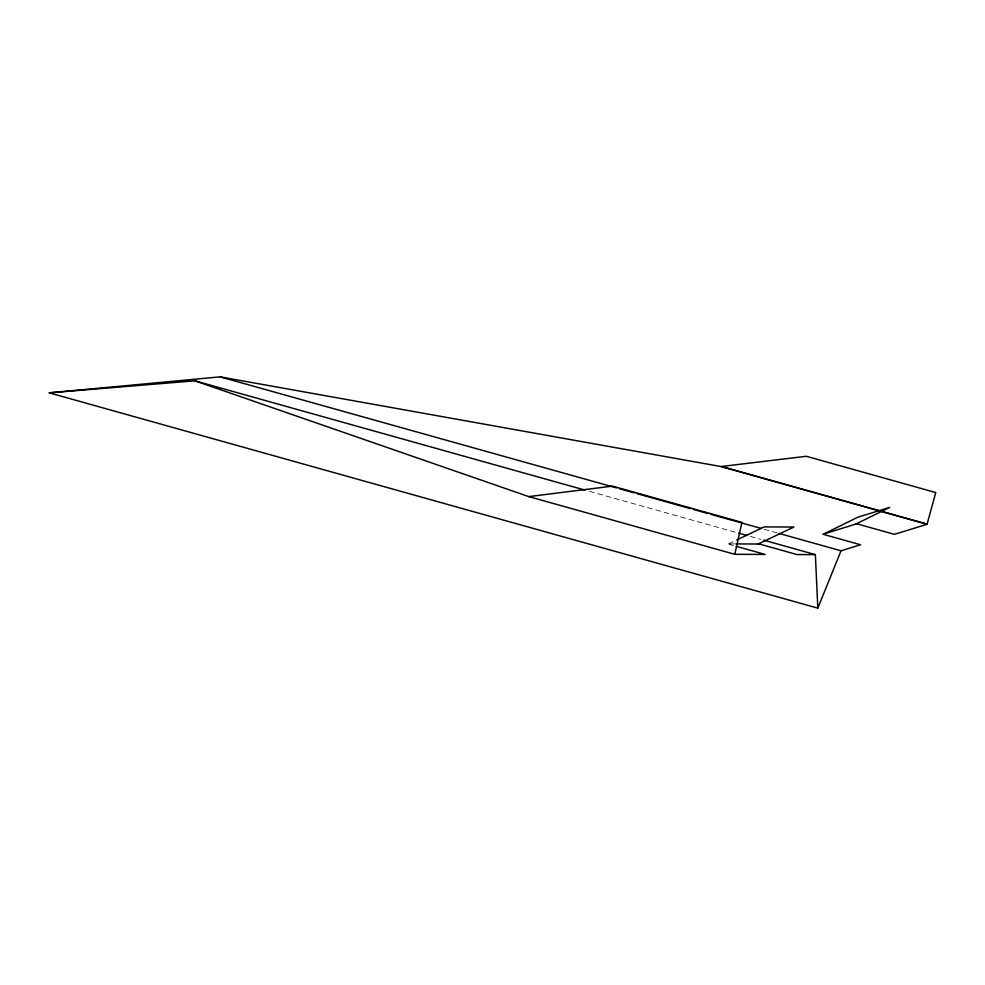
<?xml version="1.0" encoding="UTF-8"?>
<svg xmlns="http://www.w3.org/2000/svg" width="985" height="985" viewBox="0 0 985 985"><rect width="100%" height="100%" fill="white"/><g stroke="black" fill="none" stroke-linecap="round" stroke-linejoin="round"><path stroke-width="0.74" stroke-dasharray="4.92 3.69" d="M728.457 543.892L735.327 540.63M734.404 543.917L727.521 543.892L733.308 545.518M764.212 529.277L777.51 532.996M589.473 491.343L737.125 532.7M750.41 536.431L760.74 539.324"/><path stroke-width="1.48" d="M528.773 496.6L734.798 554.309L741.927 522.395L612.461 486.134L528.773 496.6L194.882 380.813L49.25 392.843L817.821 608.139L841.03 550.787L860.558 544.767L822.943 534.227L856.765 523.798L894.392 534.338L927.057 524.266L935.75 492.549L806.284 456.277L721.02 466.545L220.123 376.861L49.25 392.843M823.965 533.907L857.8 517.223L889.652 507.41L855.83 524.082M736.706 539.977L764.175 526.913L793.91 527.037L758.191 544.015M735.893 543.929L759.361 544.015L796.988 554.555L815.371 554.629L817.821 608.139M734.798 554.309L765.136 554.432L736.201 546.318M723.261 466.988L926.836 524.02M721.02 466.545L927.057 524.266M220.123 376.861L616.487 487.895M619.442 488.72L634.205 492.857M637.16 493.682L690.35 508.58M693.305 509.405L708.08 513.542M711.035 514.379L761.257 528.44M778.987 533.414L841.03 550.787M194.882 380.813L585.041 490.111M738.602 533.119L747.455 535.606M763.695 540.149L815.371 554.629"/></g></svg>
